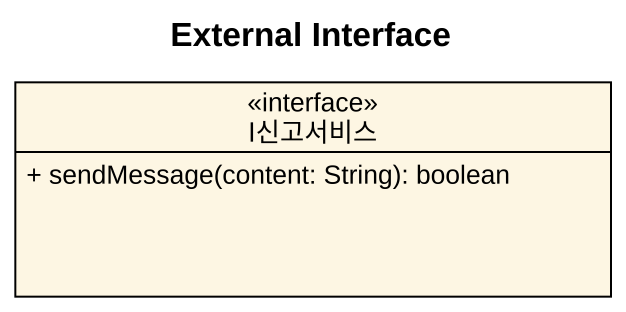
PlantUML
@startuml
title External Interface
hide circle
hide empty members
skinparam classAttributeIconSize 0
interface I신고서비스 {
  + sendMessage(content: String): boolean
}
@enduml
